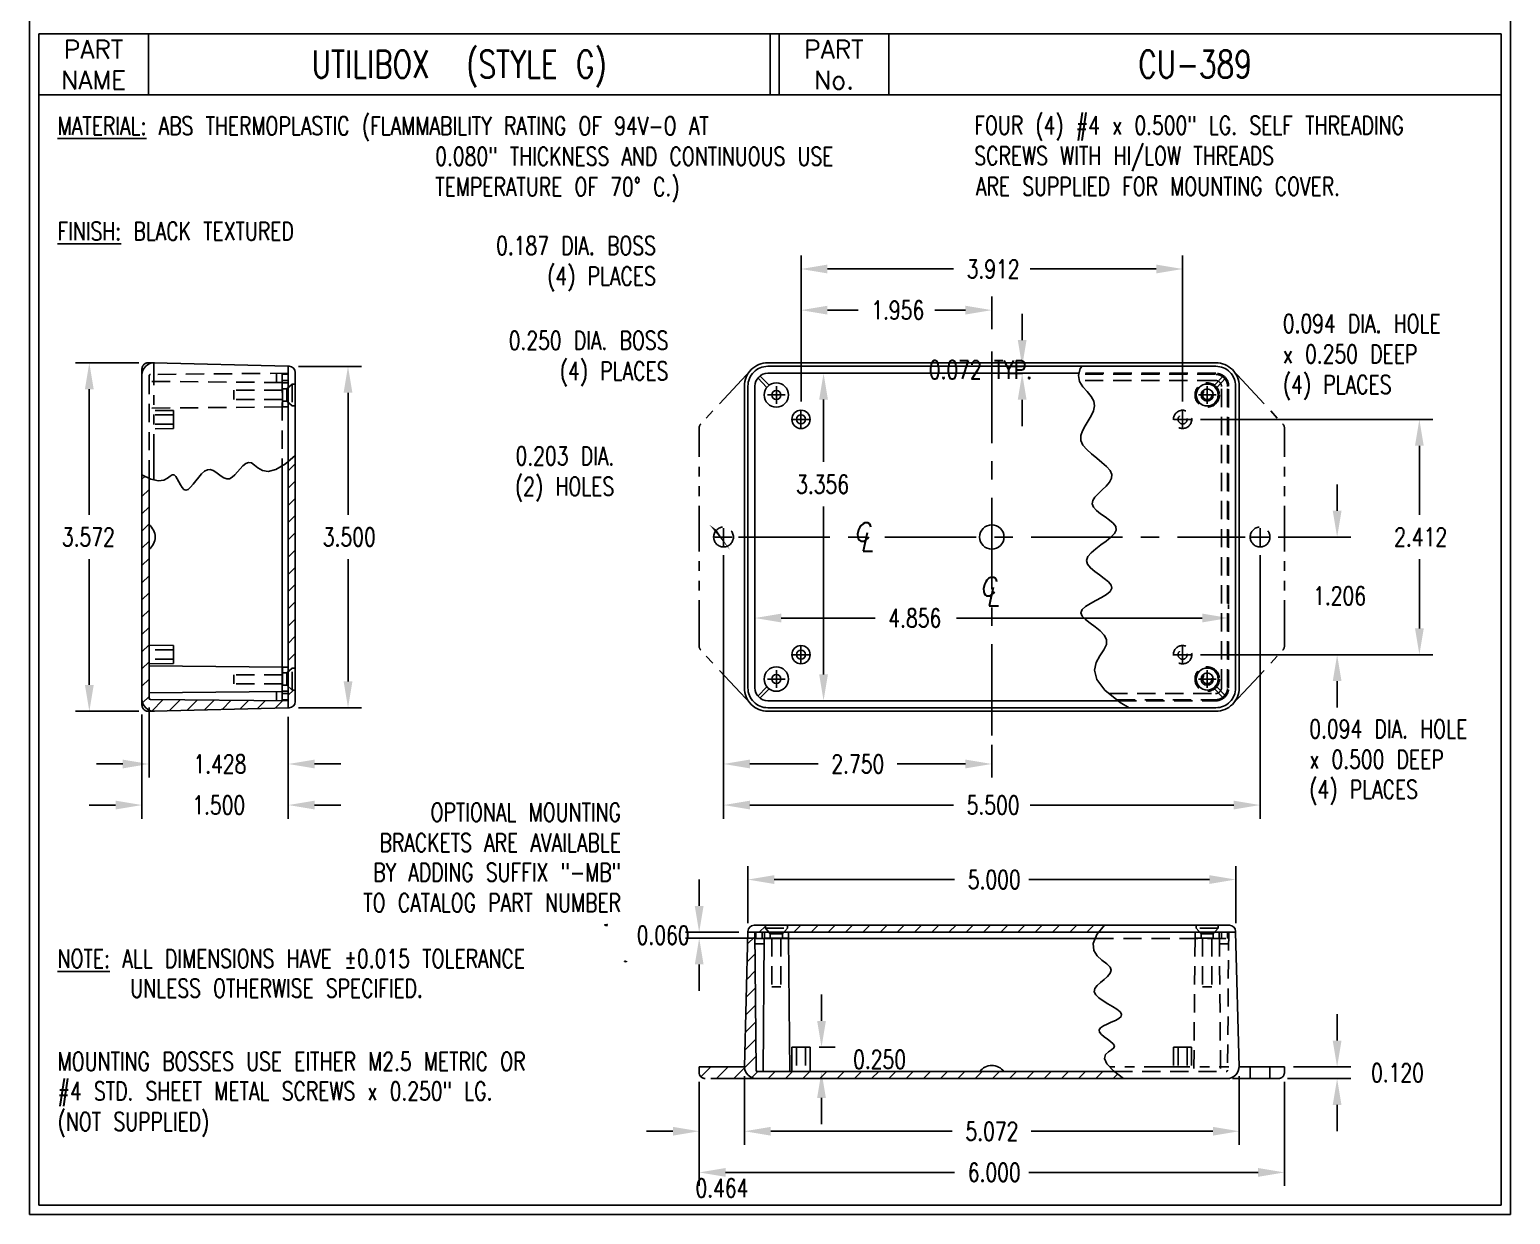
# Model space of a CAD drawing. Extents: x 0 to 15.2, y 0 to 23.2.
# Drawn here: x 0 to 15.18, y 0 to 12.14 of the extents above; entities that cross this region are included whole.
import ezdxf
from ezdxf.enums import TextEntityAlignment as Align

# ---------------------------------------------------------------- set-up
doc = ezdxf.new("R2010")
doc.units = 0
doc.header["$LTSCALE"] = 0.75
for name, pattern in [('CENTER', [2, 1.25, -0.25, 0.25, -0.25]), ('HIDDEN', [0.375, 0.25, -0.125]), ('PHANTOM2', [1.25, 0.625, -0.125, 0.125, -0.125, 0.125, -0.125])]:
    doc.linetypes.add(name, pattern=pattern)
doc.layers.get('0').update_dxf_attribs({"linetype": 'CONTINUOUS'})
doc.layers.get('DEFPOINTS').update_dxf_attribs({"linetype": 'CONTINUOUS'})
for name, color, linetype in [('BEND', 7, 'PHANTOM2'), ('CENTER', 7, 'CENTER'), ('DIM', 7, 'CONTINUOUS'), ('HIDDEN', 7, 'HIDDEN'), ('OBJECT', 7, 'CONTINUOUS'), ('TEXT', 7, 'CONTINUOUS'), ('TITLE', 7, 'CONTINUOUS')]:
    doc.layers.add(name, color=color, linetype=linetype)
doc.styles.add('ROMANS', font='romans', dxfattribs={"height": 0.125})
doc.styles.get("Standard").update_dxf_attribs({"font": 'TXT.shx', "width": 0.75})
doc.styles.add('TXT', font='TXT.shx', dxfattribs={"width": 0.75})
doc.dimstyles.get("Standard").update_dxf_attribs({"dimtxt": 2.5, "dimasz": 2.5, "dimexe": 1.25, "dimexo": 0.625, "dimtad": 1, "dimcen": 2.5, "dimazin": 3, "dimtfac": 1, "dimtmove": 0, "dimatfit": 3})

# ---------------------------------------------------------------- blocks, each defined once
blk = doc.blocks.new('*D65')
at = {"layer": 'DEFPOINTS', "color": 0}
for p in [(7.364, 2.892), (6.864, 2.832), (7.53, 2.832)]:
    blk.add_point(p, dxfattribs=at)
at = {"layer": 'DIM', "color": 0}
for p, q in [((6.864, 3.162), (6.864, 3.432)), ((7.269, 2.892), (6.724, 2.892)), ((7.436, 2.832), (6.724, 2.832)), ((6.864, 2.562), (6.864, 2.292))]:
    blk.add_line(p, q, dxfattribs=at)
for points in [[(6.819, 3.162), (6.909, 3.162), (6.864, 2.892)], [(6.819, 2.562), (6.909, 2.562), (6.864, 2.832)]]:
    blk.add_solid(points, dxfattribs=at)
at = {"layer": 'OBJECT', "color": 0, "width": 0.75}
blk.add_text('0.060', height=0.1875, dxfattribs=at).set_placement((6.223, 2.768))
blk = doc.blocks.new('*D66')
at = {"layer": 'DEFPOINTS', "color": 0}
for p in [(12.364, 3.432), (7.364, 2.892), (12.364, 2.892)]:
    blk.add_point(p, dxfattribs=at)
at = {"layer": 'DIM', "color": 0}
for p, q in [((7.364, 2.986), (7.364, 3.571)), ((12.364, 2.986), (12.364, 3.571)), ((7.634, 3.432), (9.483, 3.432)), ((12.094, 3.432), (10.245, 3.432))]:
    blk.add_line(p, q, dxfattribs=at)
for points in [[(7.634, 3.477), (7.634, 3.387), (7.364, 3.432)], [(12.094, 3.477), (12.094, 3.387), (12.364, 3.432)]]:
    blk.add_solid(points, dxfattribs=at)
at = {"layer": 'OBJECT', "color": 0, "width": 0.75}
blk.add_text('5.000', height=0.1875, dxfattribs=at).set_placement((9.618, 3.338))
blk = doc.blocks.new('*D67')
at = {"layer": 'DEFPOINTS', "color": 0}
for p in [(10.175, 8.693), (10.271, 8.693), (10.271, 8.621)]:
    blk.add_point(p, dxfattribs=at)
at = {"layer": 'DIM', "color": 0}
for p, q in [((10.175, 8.963), (10.175, 9.233)), ((10.177, 8.693), (10.035, 8.693)), ((10.177, 8.621), (10.035, 8.621)), ((10.175, 8.351), (10.175, 8.081))]:
    blk.add_line(p, q, dxfattribs=at)
for points in [[(10.13, 8.963), (10.22, 8.963), (10.175, 8.693)], [(10.13, 8.351), (10.22, 8.351), (10.175, 8.621)]]:
    blk.add_solid(points, dxfattribs=at)
at = {"layer": 'OBJECT', "color": 0, "width": 0.75}
blk.add_text('0.072 TYP.', height=0.1875, dxfattribs=at).set_placement((9.218, 8.564))
blk = doc.blocks.new('*D68')
at = {"layer": 'DEFPOINTS', "color": 0}
for p in [(2.661, 8.693), (2.661, 5.193), (3.264, 5.193)]:
    blk.add_point(p, dxfattribs=at)
at = {"layer": 'DIM', "color": 0}
for p, q in [((2.756, 8.693), (3.403, 8.693)), ((3.264, 8.423), (3.264, 7.172)), ((3.264, 5.463), (3.264, 6.715)), ((2.756, 5.193), (3.403, 5.193))]:
    blk.add_line(p, q, dxfattribs=at)
for points in [[(3.219, 8.423), (3.309, 8.423), (3.264, 8.693)], [(3.219, 5.463), (3.309, 5.463), (3.264, 5.193)]]:
    blk.add_solid(points, dxfattribs=at)
at = {"layer": 'OBJECT', "color": 0, "width": 0.75}
blk.add_text('3.500', height=0.1875, dxfattribs=at).set_placement((3.006, 6.85))
blk = doc.blocks.new('*D69')
at = {"layer": 'DEFPOINTS', "color": 0}
for p in [(1.224, 5.291), (2.652, 5.193), (2.652, 4.617)]:
    blk.add_point(p, dxfattribs=at)
at = {"layer": 'DIM', "color": 0}
for p, q in [((1.224, 5.196), (1.224, 4.478)), ((2.652, 5.099), (2.652, 4.478)), ((0.954, 4.617), (0.684, 4.617)), ((2.922, 4.617), (3.192, 4.617))]:
    blk.add_line(p, q, dxfattribs=at)
for points in [[(0.954, 4.662), (0.954, 4.572), (1.224, 4.617)], [(2.922, 4.662), (2.922, 4.572), (2.652, 4.617)]]:
    blk.add_solid(points, dxfattribs=at)
at = {"layer": 'OBJECT', "color": 0, "width": 0.75}
blk.add_text('1.428', height=0.1875, dxfattribs=at).set_placement((1.68, 4.523))
blk = doc.blocks.new('*D70')
at = {"layer": 'DEFPOINTS', "color": 0}
for p in [(1.15195, 5.219714), (2.65195, 5.193351), (2.65195, 4.195714)]:
    blk.add_point(p, dxfattribs=at)
at = {"layer": 'DIM', "color": 0}
for p, q in [((1.15195, 5.125214), (1.15195, 4.056214)), ((2.65195, 5.098851), (2.65195, 4.056214)), ((0.88195, 4.195714), (0.61195, 4.195714)), ((2.92195, 4.195714), (3.19195, 4.195714))]:
    blk.add_line(p, q, dxfattribs=at)
for points in [[(0.88195, 4.240714), (0.88195, 4.150714), (1.15195, 4.195714)], [(2.92195, 4.240714), (2.92195, 4.150714), (2.65195, 4.195714)]]:
    blk.add_solid(points, dxfattribs=at)
at = {"layer": 'OBJECT', "color": 0, "width": 0.75}
blk.add_text('1.500', height=0.1875, dxfattribs=at).set_placement((1.667575, 4.101964))
blk = doc.blocks.new('*D71')
at = {"layer": 'DEFPOINTS', "color": 0}
for p in [(7.328, 1.512), (12.4, 1.512), (7.328, 0.852)]:
    blk.add_point(p, dxfattribs=at)
at = {"layer": 'DIM', "color": 0}
for p, q in [((7.328, 1.417), (7.328, 0.712)), ((12.4, 1.417), (12.4, 0.712)), ((7.598, 0.852), (9.459, 0.852)), ((12.13, 0.852), (10.268, 0.852))]:
    blk.add_line(p, q, dxfattribs=at)
for points in [[(7.598, 0.897), (7.598, 0.807), (7.328, 0.852)], [(12.13, 0.897), (12.13, 0.807), (12.4, 0.852)]]:
    blk.add_solid(points, dxfattribs=at)
at = {"layer": 'OBJECT', "color": 0, "width": 0.75}
blk.add_text('5.072', height=0.1875, dxfattribs=at).set_placement((9.594, 0.758))
blk = doc.blocks.new('*D72')
at = {"layer": 'DEFPOINTS', "color": 0}
for p in [(1.214, 8.729), (0.612, 5.157), (1.214, 5.157)]:
    blk.add_point(p, dxfattribs=at)
at = {"layer": 'DIM', "color": 0}
for p, q in [((1.12, 8.729), (0.472, 8.729)), ((0.612, 8.459), (0.612, 7.172)), ((0.612, 5.427), (0.612, 6.715)), ((1.12, 5.157), (0.472, 5.157))]:
    blk.add_line(p, q, dxfattribs=at)
for points in [[(0.567, 8.459), (0.657, 8.459), (0.612, 8.729)], [(0.567, 5.427), (0.657, 5.427), (0.612, 5.157)]]:
    blk.add_solid(points, dxfattribs=at)
at = {"layer": 'OBJECT', "color": 0, "width": 0.75}
blk.add_text('3.572', height=0.1875, dxfattribs=at).set_placement((0.331, 6.85))
blk = doc.blocks.new('*D73')
at = {"layer": 'DEFPOINTS', "color": 0}
for p in [(12.704, 6.943), (11.91, 5.737), (13.404, 5.737)]:
    blk.add_point(p, dxfattribs=at)
at = {"layer": 'DIM', "color": 0}
for p, q in [((13.404, 7.213), (13.404, 7.483)), ((12.798, 6.943), (13.543, 6.943)), ((12.004, 5.737), (13.543, 5.737)), ((13.404, 5.467), (13.404, 5.197))]:
    blk.add_line(p, q, dxfattribs=at)
for points in [[(13.359, 7.213), (13.449, 7.213), (13.404, 6.943)], [(13.359, 5.467), (13.449, 5.467), (13.404, 5.737)]]:
    blk.add_solid(points, dxfattribs=at)
at = {"layer": 'OBJECT', "color": 0, "width": 0.75}
blk.add_text('1.206', height=0.1875, dxfattribs=at).set_placement((13.158, 6.247))
blk = doc.blocks.new('*D74')
at = {"layer": 'DEFPOINTS', "color": 0}
for p in [(11.91, 8.149), (14.247, 8.149), (11.91, 5.737)]:
    blk.add_point(p, dxfattribs=at)
at = {"layer": 'DIM', "color": 0}
for p, q in [((12.004, 8.149), (14.386, 8.149)), ((14.247, 7.879), (14.247, 7.172)), ((14.247, 6.007), (14.247, 6.715)), ((12.004, 5.737), (14.386, 5.737))]:
    blk.add_line(p, q, dxfattribs=at)
for points in [[(14.202, 7.879), (14.292, 7.879), (14.247, 8.149)], [(14.202, 6.007), (14.292, 6.007), (14.247, 5.737)]]:
    blk.add_solid(points, dxfattribs=at)
at = {"layer": 'OBJECT', "color": 0, "width": 0.75}
blk.add_text('2.412', height=0.1875, dxfattribs=at).set_placement((13.989, 6.85))
blk = doc.blocks.new('*D75')
at = {"layer": 'DEFPOINTS', "color": 0}
for p in [(7.908, 9.269), (9.864, 8.979), (7.908, 8.239)]:
    blk.add_point(p, dxfattribs=at)
at = {"layer": 'DIM', "color": 0}
for p, q in [((7.908, 8.334), (7.908, 9.409)), ((8.178, 9.269), (8.493, 9.269)), ((9.594, 9.269), (9.279, 9.269)), ((9.864, 9.074), (9.864, 9.409))]:
    blk.add_line(p, q, dxfattribs=at)
for points in [[(8.178, 9.314), (8.178, 9.224), (7.908, 9.269)], [(9.594, 9.314), (9.594, 9.224), (9.864, 9.269)]]:
    blk.add_solid(points, dxfattribs=at)
at = {"layer": 'OBJECT', "color": 0, "width": 0.75}
blk.add_text('1.956', height=0.1875, dxfattribs=at).set_placement((8.628, 9.176))
blk = doc.blocks.new('*D76')
at = {"layer": 'DEFPOINTS', "color": 0}
for p in [(7.908, 9.691), (7.908, 8.239), (11.82, 8.239)]:
    blk.add_point(p, dxfattribs=at)
at = {"layer": 'DIM', "color": 0}
for p, q in [((7.908, 8.334), (7.908, 9.83)), ((11.82, 8.334), (11.82, 9.83)), ((8.178, 9.691), (9.471, 9.691)), ((11.55, 9.691), (10.257, 9.691))]:
    blk.add_line(p, q, dxfattribs=at)
for points in [[(8.178, 9.736), (8.178, 9.646), (7.908, 9.691)], [(11.55, 9.736), (11.55, 9.646), (11.82, 9.691)]]:
    blk.add_solid(points, dxfattribs=at)
at = {"layer": 'OBJECT', "color": 0, "width": 0.75}
blk.add_text('3.912', height=0.1875, dxfattribs=at).set_placement((9.606, 9.597))
blk = doc.blocks.new('CTRLN')
at = {"layer": 'DIM', "style": 'ROMANS', "oblique": 12.5}
for s, p in [('C', (-0.333616, -0.112907)), ('L', (-0.159428, -0.38628))]:
    blk.add_text(s, height=0.5, dxfattribs=at).set_placement(p)
blk = doc.blocks.new('*D77')
at = {"layer": 'DEFPOINTS', "color": 0}
for p in [(8, 1.714), (8.118, 1.714), (8.118, 1.464)]:
    blk.add_point(p, dxfattribs=at)
at = {"layer": 'DIM', "color": 0}
for p, q in [((8.118, 1.984), (8.118, 2.254)), ((8.095, 1.714), (8.258, 1.714)), ((8.024, 1.464), (7.979, 1.464)), ((8.118, 1.194), (8.118, 0.924))]:
    blk.add_line(p, q, dxfattribs=at)
for points in [[(8.073, 1.984), (8.163, 1.984), (8.118, 1.714)], [(8.073, 1.194), (8.163, 1.194), (8.118, 1.464)]]:
    blk.add_solid(points, dxfattribs=at)
at = {"layer": 'OBJECT', "color": 0, "width": 0.75}
blk.add_text('0.250', height=0.1875, dxfattribs=at).set_placement((8.442, 1.495))
blk = doc.blocks.new('*D78')
at = {"layer": 'DEFPOINTS', "color": 0}
for p in [(12.801216, 1.391843), (12.863716, 1.511843), (13.403716, 1.511843)]:
    blk.add_point(p, dxfattribs=at)
at = {"layer": 'DIM', "color": 0}
for p, q in [((13.403716, 1.781843), (13.403716, 2.051843)), ((12.895716, 1.391843), (13.543216, 1.391843)), ((12.958216, 1.511843), (13.543216, 1.511843)), ((13.403716, 1.121843), (13.403716, 0.851843))]:
    blk.add_line(p, q, dxfattribs=at)
for points in [[(13.358716, 1.781843), (13.448716, 1.781843), (13.403716, 1.511843)], [(13.358716, 1.121843), (13.448716, 1.121843), (13.403716, 1.391843)]]:
    blk.add_solid(points, dxfattribs=at)
at = {"layer": 'OBJECT', "color": 0, "width": 0.75}
blk.add_text('0.120', height=0.1875, dxfattribs=at).set_placement((13.751341, 1.358093))
blk = doc.blocks.new('*D79')
at = {"layer": 'DEFPOINTS', "color": 0}
for p in [(6.864, 1.454), (12.864, 1.454), (6.864, 0.43)]:
    blk.add_point(p, dxfattribs=at)
at = {"layer": 'DIM', "color": 0}
for p, q in [((6.864, 1.36), (6.864, 0.291)), ((12.864, 1.36), (12.864, 0.291)), ((7.134, 0.43), (9.483, 0.43)), ((12.594, 0.43), (10.245, 0.43))]:
    blk.add_line(p, q, dxfattribs=at)
for points in [[(7.134, 0.475), (7.134, 0.385), (6.864, 0.43)], [(12.594, 0.475), (12.594, 0.385), (12.864, 0.43)]]:
    blk.add_solid(points, dxfattribs=at)
at = {"layer": 'OBJECT', "color": 0, "width": 0.75}
blk.add_text('6.000', height=0.1875, dxfattribs=at).set_placement((9.618, 0.337))
blk = doc.blocks.new('*D80')
at = {"layer": 'DEFPOINTS', "color": 0}
for p in [(6.864, 1.454), (7.328, 1.512), (6.864, 0.852)]:
    blk.add_point(p, dxfattribs=at)
at = {"layer": 'DIM', "color": 0}
for p, q in [((7.328, 1.417), (7.328, 0.712)), ((6.864, 1.36), (6.864, 0.712)), ((6.594, 0.852), (6.324, 0.852)), ((7.598, 0.852), (7.868, 0.852))]:
    blk.add_line(p, q, dxfattribs=at)
for points in [[(6.594, 0.897), (6.594, 0.807), (6.864, 0.852)], [(7.598, 0.897), (7.598, 0.807), (7.328, 0.852)]]:
    blk.add_solid(points, dxfattribs=at)
at = {"layer": 'OBJECT', "color": 0, "width": 0.75}
blk.add_text('0.464', height=0.1875, dxfattribs=at).set_placement((6.826, 0.176))
blk = doc.blocks.new('*D81')
at = {"layer": 'DEFPOINTS', "color": 0}
for p in [(7.114, 6.853), (12.614, 6.853), (12.614, 4.196)]:
    blk.add_point(p, dxfattribs=at)
at = {"layer": 'DIM', "color": 0}
for p, q in [((7.114, 6.759), (7.114, 4.056)), ((12.614, 6.759), (12.614, 4.056)), ((7.384, 4.196), (9.471, 4.196)), ((12.344, 4.196), (10.257, 4.196))]:
    blk.add_line(p, q, dxfattribs=at)
for points in [[(7.384, 4.241), (7.384, 4.151), (7.114, 4.196)], [(12.344, 4.241), (12.344, 4.151), (12.614, 4.196)]]:
    blk.add_solid(points, dxfattribs=at)
at = {"layer": 'OBJECT', "color": 0, "width": 0.75}
blk.add_text('5.500', height=0.1875, dxfattribs=at).set_placement((9.606, 4.102))
blk = doc.blocks.new('*D82')
at = {"layer": 'DEFPOINTS', "color": 0}
for p in [(7.114, 6.853), (9.864, 4.907), (9.864, 4.617)]:
    blk.add_point(p, dxfattribs=at)
at = {"layer": 'DIM', "color": 0}
for p, q in [((7.114, 6.759), (7.114, 4.478)), ((9.864, 4.813), (9.864, 4.478)), ((7.384, 4.617), (8.084, 4.617)), ((9.594, 4.617), (8.893, 4.617))]:
    blk.add_line(p, q, dxfattribs=at)
for points in [[(7.384, 4.662), (7.384, 4.572), (7.114, 4.617)], [(9.594, 4.662), (9.594, 4.572), (9.864, 4.617)]]:
    blk.add_solid(points, dxfattribs=at)
at = {"layer": 'OBJECT', "color": 0, "width": 0.75}
blk.add_text('2.750', height=0.1875, dxfattribs=at).set_placement((8.219, 4.523))
blk = doc.blocks.new('*X31')
at = {"color": 0}
for p, q in [((2.65195, 7.071367), (2.72395, 7.143367)), ((1.15195, 6.985581), (1.181687, 7.015318)), ((1.15195, 6.808804), (1.22395, 6.880804)), ((2.65195, 6.894591), (2.72395, 6.966591)), ((1.15195, 6.632027), (1.22395, 6.704027)), ((2.65195, 6.717814), (2.72395, 6.789814)), ((2.65195, 6.541037), (2.72395, 6.613037)), ((1.15195, 6.455251), (1.22395, 6.527251)), ((2.65195, 6.364261), (2.72395, 6.436261)), ((1.15195, 6.278474), (1.22395, 6.350474)), ((2.65195, 6.187484), (2.72395, 6.259484)), ((1.15195, 6.101697), (1.22395, 6.173697)), ((2.65195, 6.010707), (2.72395, 6.082707)), ((1.15195, 5.924921), (1.22395, 5.996921)), ((1.15195, 5.748144), (1.22395, 5.820144)), ((2.65195, 5.83393), (2.72395, 5.90593)), ((1.15195, 5.571367), (1.22395, 5.643367)), ((2.65195, 5.657154), (2.72395, 5.729154)), ((1.15195, 5.394591), (1.22395, 5.466591)), ((2.65195, 5.480377), (2.72395, 5.552377)), ((2.65195, 5.3036), (2.72395, 5.3756)), ((1.15195, 5.217814), (1.22395, 5.289814)), ((2.65195, 5.126824), (2.72395, 5.198824)), ((1.15195, 5.041037), (1.22395, 5.113037)), ((1.15195, 4.864261), (1.22395, 4.936261)), ((1.158126, 4.69366), (1.22395, 4.759484)), ((1.251357, 4.610114), (1.366886, 4.725643)), ((1.429435, 4.611416), (1.542133, 4.724114)), ((1.610966, 4.616169), (1.717381, 4.722584)), ((1.792496, 4.620923), (1.892628, 4.721055)), ((1.974026, 4.625677), (2.067875, 4.719526)), ((2.155556, 4.63043), (2.243123, 4.717996)), ((2.337087, 4.635184), (2.41837, 4.716467)), ((2.518617, 4.639937), (2.593617, 4.714938)), ((2.65195, 4.77327), (2.703608, 4.824929)), ((1.15195, 4.687484), (1.158126, 4.69366)), ((1.248535, 4.607292), (1.251357, 4.610114))]:
    blk.add_line(p, q, dxfattribs=at)
blk = doc.blocks.new('*X32')
at = {"color": 0}
for p, q in [((6.92023, 2.67759), (6.994765, 2.752124)), ((7.04011, 2.797469), (7.102369, 2.859729)), ((7.393663, 2.797469), (7.465663, 2.869469)), ((7.57044, 2.797469), (7.64244, 2.869469)), ((7.747216, 2.797469), (7.819216, 2.869469)), ((7.923993, 2.797469), (7.995993, 2.869469)), ((8.10077, 2.797469), (8.17277, 2.869469)), ((8.277546, 2.797469), (8.349546, 2.869469)), ((8.454323, 2.797469), (8.526323, 2.869469)), ((8.6311, 2.797469), (8.7031, 2.869469)), ((8.807876, 2.797469), (8.879876, 2.869469)), ((8.984653, 2.797469), (9.056653, 2.869469)), ((9.16143, 2.797469), (9.23343, 2.869469)), ((9.338207, 2.797469), (9.410207, 2.869469)), ((9.514983, 2.797469), (9.586983, 2.869469)), ((9.69176, 2.797469), (9.76376, 2.869469)), ((9.868537, 2.797469), (9.940537, 2.869469)), ((10.045313, 2.797469), (10.117313, 2.869469)), ((10.22209, 2.797469), (10.29409, 2.869469)), ((10.398867, 2.797469), (10.470867, 2.869469)), ((6.915477, 2.496059), (6.996295, 2.576877)), ((6.910723, 2.314529), (6.997824, 2.40163)), ((6.90597, 2.132999), (6.999353, 2.226382)), ((6.901216, 1.951469), (7.000883, 2.051135)), ((6.896463, 1.769938), (7.002412, 1.875888)), ((6.891709, 1.588408), (7.003941, 1.70064)), ((6.888229, 1.408152), (7.005471, 1.525393)), ((6.441988, 1.315464), (6.543993, 1.417469)), ((6.60077, 1.297469), (6.72077, 1.417469)), ((6.777546, 1.297469), (6.888229, 1.408152)), ((6.964054, 1.3072), (7.026323, 1.369469)), ((7.1311, 1.297469), (7.2031, 1.369469)), ((7.307876, 1.297469), (7.379876, 1.369469)), ((7.484653, 1.297469), (7.556653, 1.369469)), ((7.66143, 1.297469), (7.73343, 1.369469)), ((7.838207, 1.297469), (7.910207, 1.369469)), ((8.014983, 1.297469), (8.086983, 1.369469)), ((8.19176, 1.297469), (8.26376, 1.369469)), ((8.368537, 1.297469), (8.440537, 1.369469)), ((8.545313, 1.297469), (8.617313, 1.369469)), ((8.72209, 1.297469), (8.79409, 1.369469)), ((8.898867, 1.297469), (8.970867, 1.369469)), ((9.075643, 1.297469), (9.147643, 1.369469)), ((9.25242, 1.297469), (9.32442, 1.369469)), ((9.429197, 1.297469), (9.501197, 1.369469)), ((9.605974, 1.297469), (9.677974, 1.369469)), ((9.78275, 1.297469), (9.85475, 1.369469)), ((9.959527, 1.297469), (10.031527, 1.369469)), ((10.136304, 1.297469), (10.208304, 1.369469)), ((10.31308, 1.297469), (10.38508, 1.369469)), ((10.489857, 1.297469), (10.561857, 1.369469)), ((6.954323, 1.297469), (6.964054, 1.3072)), ((10.666634, 1.297469), (10.71247, 1.343305))]:
    blk.add_line(p, q, dxfattribs=at)
blk = doc.blocks.new('*D83')
at = {"layer": 'DEFPOINTS', "color": 0}
for p in [(7.566716, 8.62147), (7.566716, 5.265232), (8.139171, 5.265232)]:
    blk.add_point(p, dxfattribs=at)
at = {"layer": 'DIM', "color": 0}
for p, q in [((7.661216, 8.62147), (8.278671, 8.62147)), ((8.139171, 8.35147), (8.139171, 7.713013)), ((8.139171, 5.535232), (8.139171, 7.255513)), ((7.661216, 5.265232), (8.278671, 5.265232))]:
    blk.add_line(p, q, dxfattribs=at)
for points in [[(8.094171, 8.35147), (8.184171, 8.35147), (8.139171, 8.62147)], [(8.094171, 5.535232), (8.184171, 5.535232), (8.139171, 5.265232)]]:
    blk.add_solid(points, dxfattribs=at)
at = {"layer": 'OBJECT', "color": 0, "width": 0.75}
blk.add_text('3.356', height=0.1875, dxfattribs=at).set_placement((7.857921, 7.390513))
blk = doc.blocks.new('*D84')
at = {"layer": 'DEFPOINTS', "color": 0}
for p in [(7.435716, 6.113146), (7.435716, 6.113146), (12.291716, 6.113146)]:
    blk.add_point(p, dxfattribs=at)
at = {"layer": 'DIM', "color": 0}
for p, q in [((7.435716, 6.207646), (7.435716, 6.252646)), ((12.291716, 6.207646), (12.291716, 6.252646)), ((7.705716, 6.113146), (8.668315, 6.113146)), ((12.021716, 6.113146), (9.500815, 6.113146))]:
    blk.add_line(p, q, dxfattribs=at)
for points in [[(7.705716, 6.158146), (7.705716, 6.068146), (7.435716, 6.113146)], [(12.021716, 6.158146), (12.021716, 6.068146), (12.291716, 6.113146)]]:
    blk.add_solid(points, dxfattribs=at)
at = {"layer": 'OBJECT', "color": 0, "width": 0.75}
blk.add_text('4.856', height=0.1875, dxfattribs=at).set_placement((8.803315, 6.019396))

msp = doc.modelspace()

# ---------------------------------------------------------------- linework, layer by layer
at = {"layer": 'BEND'}
for p, q in [((1.27195, 8.729487), (1.21445, 8.729487)), ((1.27195, 7.529775), (1.27195, 8.729487)), ((7.391923, 8.653468), (6.880507, 8.102896)), ((12.33551, 8.653468), (12.846926, 8.102896)), ((6.863716, 5.82643), (6.863716, 8.060271)), ((12.863716, 5.82643), (12.863716, 8.060271)), ((7.391923, 5.233234), (6.880507, 5.783805)), ((12.33551, 5.233234), (12.846926, 5.783805)), ((1.27195, 5.157214), (1.21445, 5.157214)), ((6.863716, 1.511843), (6.863716, 1.454343)), ((7.32758, 1.511843), (6.863716, 1.511843)), ((7.452753, 1.391843), (6.926216, 1.391843)), ((12.863716, 1.511843), (11.072227, 1.511843)), ((12.801216, 1.391843), (12.274679, 1.391843)), ((12.863716, 1.511843), (12.863716, 1.454343))]:
    msp.add_line(p, q, dxfattribs=at)
for centre in [(7.113716, 6.943351), (12.613716, 6.943351)]:
    msp.add_circle(centre, 0.1015, dxfattribs=at)
for centre, start, end in [((1.21445, 8.666987), 90, 180), ((6.926216, 8.060271), 137, 180), ((12.801216, 8.060271), 0, 43), ((6.926216, 5.82643), 180, 223), ((12.801216, 5.82643), 317, 0), ((1.21445, 5.219714), 180, 270), ((6.926216, 1.454343), 180, 270), ((12.801216, 1.454343), 270, 0)]:
    msp.add_arc(centre, 0.0625, start, end, dxfattribs=at)
at = {"layer": 'CENTER'}
for p, q in [((9.863716, 4.907232), (9.863716, 8.97947)), ((7.565234, 8.399351), (7.745234, 8.399351)), ((7.655234, 8.489351), (7.655234, 8.309351)), ((11.982198, 8.399351), (12.162198, 8.399351)), ((12.072198, 8.309351), (12.072198, 8.489351)), ((7.907716, 8.059351), (7.907716, 8.239351)), ((11.819716, 8.059351), (11.819716, 8.239351)), ((7.817716, 8.149351), (7.997716, 8.149351)), ((11.729716, 8.149351), (11.909716, 8.149351)), ((7.113716, 6.853351), (7.113716, 7.033351)), ((12.613716, 6.853351), (12.613716, 7.033351)), ((7.023716, 6.943351), (7.203716, 6.943351)), ((7.266716, 6.943351), (12.460716, 6.943351)), ((12.523716, 6.943351), (12.703716, 6.943351)), ((7.907716, 5.647351), (7.907716, 5.827351)), ((11.819716, 5.647351), (11.819716, 5.827351)), ((7.817716, 5.737351), (7.997716, 5.737351)), ((11.729716, 5.737351), (11.909716, 5.737351)), ((7.565234, 5.487351), (7.745234, 5.487351)), ((7.655234, 5.397351), (7.655234, 5.577351)), ((11.982198, 5.487351), (12.162198, 5.487351)), ((12.072198, 5.397351), (12.072198, 5.577351))]:
    msp.add_line(p, q, dxfattribs=at)
at = {"layer": 'DIM'}
for points in [[(7.861385, 8.229427, 0, 0.10125, 0), (7.72167, 8.458659, 0, 0, 0), (6.824331, 9.930933, 0, 0, 0), (6.554331, 9.930933, 0, 0, 0)], [(11.853779, 8.166133, 0, 0.10125, 0), (11.993494, 8.395366, 0, 0, 0), (12.442164, 9.131503, 0, 0, 0), (12.712164, 9.131503, 0, 0, 0)], [(7.557409, 8.477166, 0, 0.10125, 0), (7.346772, 8.64608, 0, 0, 0), (6.953084, 8.958562, 0, 0, 0), (6.683084, 8.958562, 0, 0, 0)], [(7.043033, 7.016194, 0, 0.10125, 0), (6.855008, 7.209963, 0, 0, 0), (6.398045, 7.774637, 0, 0, 0), (6.128045, 7.774637, 0, 0, 0)], [(7.082851, 5.5394, 0, 0.10125, 0), (6.975184, 5.291796, 0, 0, 0), (6.466738, 4.122513, 0, 0, 0), (6.196738, 4.122513, 0, 0, 0)], [(12.108984, 5.458097, 0, 0.10125, 0), (12.319621, 5.289183, 0, 0, 0), (12.713309, 4.976701, 0, 0, 0), (12.983309, 4.976701, 0, 0, 0)]]:
    msp.add_lwpolyline(points, format="xyseb", dxfattribs=at)
at = {"layer": 'HIDDEN'}
for p, q in [((1.22395, 7.544998), (1.22395, 8.595019)), ((2.59195, 8.526833), (1.22395, 8.538771)), ((2.65195, 8.622351), (1.238819, 8.610019)), ((2.53195, 8.527356), (2.53195, 8.621304)), ((2.58895, 8.611351), (2.58895, 7.673146)), ((2.65195, 8.611351), (2.58895, 8.611351)), ((2.65195, 8.548351), (2.58895, 8.548351)), ((2.58895, 8.522351), (2.65195, 8.522351)), ((2.59195, 8.276833), (2.59195, 8.526833)), ((2.69295, 8.511851), (2.635431, 8.461851)), ((2.69295, 8.511851), (2.69295, 8.286851)), ((2.69295, 8.511851), (2.72395, 8.511851)), ((12.240674, 8.595419), (12.147348, 8.499238)), ((12.263101, 8.573657), (12.169776, 8.477476)), ((2.091823, 8.448833), (2.091823, 8.354833)), ((2.59195, 8.448833), (2.091823, 8.448833)), ((2.59195, 8.354833), (2.091823, 8.354833)), ((2.58895, 8.461851), (2.635431, 8.461851)), ((2.635431, 8.336851), (2.635431, 8.461851)), ((2.59195, 8.276833), (1.22395, 8.264894)), ((1.47395, 8.239851), (1.22395, 8.242033)), ((1.47395, 8.239851), (1.47395, 8.054851)), ((2.58895, 8.336851), (2.635431, 8.336851)), ((2.58895, 8.276351), (2.65195, 8.276351)), ((2.69295, 8.286851), (2.635431, 8.336851)), ((2.69295, 8.286851), (2.72395, 8.286851)), ((1.47395, 8.194351), (1.22395, 8.194351)), ((1.47395, 8.100351), (1.22395, 8.100351)), ((1.47395, 8.054851), (1.22395, 8.052669)), ((1.47395, 5.786351), (1.22395, 5.786351)), ((1.47395, 5.692351), (1.22395, 5.692351)), ((2.59195, 5.531869), (2.091823, 5.531869)), ((2.091823, 5.437869), (2.091823, 5.531869)), ((2.58895, 5.610351), (2.65195, 5.610351)), ((2.58895, 5.549851), (2.635431, 5.549851)), ((2.59195, 5.609869), (2.59195, 5.359869)), ((2.69295, 5.599851), (2.635431, 5.549851)), ((2.635431, 5.549851), (2.635431, 5.424851)), ((2.69295, 5.374851), (2.69295, 5.599851)), ((2.69295, 5.599851), (2.72395, 5.599851)), ((2.59195, 5.437869), (2.091823, 5.437869)), ((2.58895, 5.424851), (2.635431, 5.424851)), ((2.58895, 5.364351), (2.65195, 5.364351)), ((2.65195, 5.338351), (2.58895, 5.338351)), ((2.69295, 5.374851), (2.635431, 5.424851)), ((2.69295, 5.374851), (2.72395, 5.374851)), ((12.240674, 5.291283), (12.147348, 5.387464)), ((12.263101, 5.313045), (12.169776, 5.409225)), ((7.508716, 2.891843), (7.508716, 2.828843)), ((7.532216, 2.828843), (7.532216, 2.891843)), ((7.542716, 2.932843), (7.542716, 2.963843)), ((7.542716, 2.932843), (7.767716, 2.932843)), ((7.542716, 2.932843), (7.592716, 2.875324)), ((7.767716, 2.932843), (7.717716, 2.875324)), ((7.767716, 2.932843), (7.767716, 2.963843)), ((7.778216, 2.828843), (7.778216, 2.891843)), ((11.949216, 2.828843), (11.949216, 2.891843)), ((11.959716, 2.932843), (11.959716, 2.963843)), ((12.184716, 2.932843), (11.959716, 2.932843)), ((11.959716, 2.932843), (12.009716, 2.875324)), ((12.184716, 2.932843), (12.134716, 2.875324)), ((12.184716, 2.932843), (12.184716, 2.963843)), ((12.195216, 2.828843), (12.195216, 2.891843)), ((12.218716, 2.891843), (12.218716, 2.828843)), ((12.292716, 2.891843), (12.280384, 1.478712)), ((12.281716, 2.891843), (12.281716, 2.828843)), ((7.592716, 2.828843), (7.592716, 2.875324)), ((7.717716, 2.875324), (7.592716, 2.875324)), ((7.608234, 2.831843), (7.608234, 2.331715)), ((7.702234, 2.831843), (7.702234, 2.331715)), ((7.717716, 2.828843), (7.717716, 2.875324)), ((10.925104, 2.828843), (12.281716, 2.828843)), ((11.947198, 2.831843), (11.93526, 1.463843)), ((11.947198, 2.831843), (12.197198, 2.831843)), ((12.009716, 2.828843), (12.009716, 2.875324)), ((12.009716, 2.875324), (12.134716, 2.875324)), ((12.025198, 2.831843), (12.025198, 2.331715)), ((12.119198, 2.831843), (12.119198, 2.331715)), ((12.134716, 2.828843), (12.134716, 2.875324)), ((12.197198, 2.831843), (12.209136, 1.463843)), ((12.197722, 2.771843), (12.291669, 2.771843)), ((7.608234, 2.331715), (7.702234, 2.331715)), ((12.119198, 2.331715), (12.025198, 2.331715)), ((7.860716, 1.713843), (7.860716, 1.463843)), ((7.954716, 1.713843), (7.954716, 1.463843)), ((11.727216, 1.713843), (11.725106, 1.463843)), ((11.910216, 1.713843), (11.727216, 1.713843)), ((11.772716, 1.713843), (11.772716, 1.463843)), ((11.866716, 1.713843), (11.866716, 1.463843)), ((11.910216, 1.713843), (11.912326, 1.463843)), ((11.118715, 1.463843), (12.265385, 1.463843)), ((12.512216, 1.511843), (12.512216, 1.391843)), ((12.715216, 1.511843), (12.715216, 1.391843))]:
    msp.add_line(p, q, dxfattribs=at)
for points in [[(12.156716, 8.611351), (10.754502, 8.611351, 0.414214)], [(11.158106, 5.265232), (12.160716, 5.265232, 0.414214), (12.291716, 5.396232), (12.291716, 8.49047, 0.414214), (12.160716, 8.62147), (10.757402, 8.62147, 0.414214)], [(12.156716, 8.548351), (10.761948, 8.548351, 0.414214)], [(11.067233, 5.338351), (12.156716, 5.338351, 0.414214), (12.218716, 5.400351), (12.218716, 8.486351, 0.414214), (12.156716, 8.548351)], [(11.14553, 5.275351), (12.156716, 5.275351, 0.414214), (12.281716, 5.400351), (12.281716, 8.486351, 0.414214), (12.156716, 8.611351)]]:
    msp.add_lwpolyline(points, format="xyb", dxfattribs=at)
for centre, radius in [((12.072198, 8.399351), 0.125), ((12.072216, 8.399351), 0.123), ((12.072198, 8.399351), 0.047), ((11.819716, 8.149351), 0.0935), ((11.819716, 8.149351), 0.047), ((11.819716, 5.737351), 0.094), ((11.819716, 5.737351), 0.047), ((12.072198, 5.487351), 0.125), ((12.072216, 5.487351), 0.123), ((12.072198, 5.487351), 0.047)]:
    msp.add_circle(centre, radius, dxfattribs=at)
for centre, start, end in [((1.23895, 8.595019), 90.5, 180), ((12.265385, 1.478843), 270, 359.5)]:
    msp.add_arc(centre, 0.015, start, end, dxfattribs=at)
at = {"layer": 'OBJECT'}
for p, q in [((1.15195, 5.219714), (1.15195, 8.666987)), ((2.65195, 8.693351), (1.27195, 8.729487)), ((2.65195, 8.693351), (2.65195, 5.193351)), ((2.65195, 8.693351), (2.66145, 8.693351)), ((2.72395, 8.630851), (2.72395, 5.255851)), ((7.464331, 8.573657), (7.557656, 8.477476)), ((7.486758, 8.595419), (7.580084, 8.499238)), ((2.58895, 7.673146), (2.58895, 5.275351)), ((1.22395, 7.544998), (1.22395, 5.291682)), ((1.47395, 5.831851), (1.22395, 5.834033)), ((1.47395, 5.646851), (1.47395, 5.831851)), ((1.47395, 5.646851), (1.22395, 5.644669)), ((2.59195, 5.609869), (1.22395, 5.621807)), ((2.59195, 5.359869), (1.22395, 5.347931)), ((2.53195, 5.359345), (2.53195, 5.265398)), ((7.464331, 5.313045), (7.557656, 5.409225)), ((7.486758, 5.291283), (7.580084, 5.387464)), ((2.65195, 5.264351), (1.238819, 5.276683)), ((2.65195, 5.193351), (1.27195, 5.157214)), ((2.65195, 5.275351), (2.58895, 5.275351)), ((2.65195, 5.193351), (2.66145, 5.193351)), ((7.363716, 2.891843), (7.32758, 1.511843)), ((7.363716, 2.891843), (7.363716, 2.901343)), ((7.363716, 2.891843), (12.363716, 2.891843)), ((7.426216, 2.963843), (12.301216, 2.963843)), ((7.434716, 2.891843), (7.447048, 1.478712)), ((7.445716, 2.891843), (7.445716, 2.828843)), ((12.363716, 2.891843), (12.363716, 2.901343)), ((12.363716, 2.891843), (12.399853, 1.511843)), ((7.529711, 2.771843), (7.435763, 2.771843)), ((10.925104, 2.828843), (7.445716, 2.828843)), ((7.530234, 2.831843), (7.518296, 1.463843)), ((7.780234, 2.831843), (7.530234, 2.831843)), ((7.780234, 2.831843), (7.792173, 1.463843)), ((7.815216, 1.713843), (7.813106, 1.463843)), ((7.815216, 1.713843), (8.000216, 1.713843)), ((8.000216, 1.713843), (8.002326, 1.463843)), ((12.274679, 1.391843), (7.452753, 1.391843)), ((11.118715, 1.463843), (7.462048, 1.463843))]:
    msp.add_line(p, q, dxfattribs=at)
for points in [[(7.327716, 8.49047), (7.327716, 5.396232, 0.414214), (7.566716, 5.157232), (12.160716, 5.157232, 0.414214), (12.399716, 5.396232), (12.399716, 8.49047, 0.414214), (12.160716, 8.72947), (7.566716, 8.72947, 0.414214)], [(7.363716, 8.49047), (7.363716, 5.396232, 0.414214), (7.566716, 5.193232), (12.160716, 5.193232, 0.414214), (12.363716, 5.396232), (12.363716, 8.49047, 0.414214), (12.160716, 8.69347), (7.566716, 8.69347, 0.414214)]]:
    msp.add_lwpolyline(points, format="xyb", close=True, dxfattribs=at)
for points in [[(10.789987, 8.69347), (10.77131, 8.670014), (10.751405, 8.60054), (10.763769, 8.539338), (10.797098, 8.484431), (10.840089, 8.433841), (10.88144, 8.385592), (10.909847, 8.337707), (10.916862, 8.288606), (10.905468, 8.238295), (10.881502, 8.187179), (10.8508, 8.135662), (10.8192, 8.084148), (10.79254, 8.033041), (10.776657, 7.982744), (10.777389, 7.933662), (10.798643, 7.886106), (10.836611, 7.840011), (10.885557, 7.795222), (10.939742, 7.751582), (10.993429, 7.708934), (11.040881, 7.667122), (11.07636, 7.625989), (11.094129, 7.585378), (11.090368, 7.545175), (11.068926, 7.505434), (11.035572, 7.46625), (10.996073, 7.427719), (10.956197, 7.389936), (10.921711, 7.352997), (10.898384, 7.316998), (10.891982, 7.282034), (10.906314, 7.24813), (10.937356, 7.215029), (10.979121, 7.182401), (11.025627, 7.14992), (11.070887, 7.117255), (11.108918, 7.084079), (11.133736, 7.050063), (11.139355, 7.014878), (11.121861, 6.978299), (11.085619, 6.940502), (11.037065, 6.901769), (10.982634, 6.862378), (10.928761, 6.822611), (10.881882, 6.782747), (10.848432, 6.743065), (10.834846, 6.703847), (10.845373, 6.665327), (10.875515, 6.627567), (10.918588, 6.590584), (10.967908, 6.554392), (11.01679, 6.51901), (11.05855, 6.484455), (11.086504, 6.450741), (11.093968, 6.417887), (11.07653, 6.385868), (11.038867, 6.354489), (10.98793, 6.323519), (10.930669, 6.292721), (10.874034, 6.261863), (10.824976, 6.230709), (10.790444, 6.199026), (10.777389, 6.166579), (10.79034, 6.133115), (10.824144, 6.098302), (10.871229, 6.061791), (10.92402, 6.02323), (10.974944, 5.982268), (11.016426, 5.938555), (11.040895, 5.891741), (11.040776, 5.841474), (11.012765, 5.787067), (10.97064, 5.72648), (10.932447, 5.657337), (10.916234, 5.57726), (10.940047, 5.483874), (11.021934, 5.3748), (11.179941, 5.247663), (11.272949, 5.193232)], [(2.72395, 7.780633), (2.623829, 7.693541), (2.523271, 7.634742), (2.445495, 7.616215), (2.386071, 7.625883), (2.340568, 7.651668), (2.304553, 7.681495), (2.273596, 7.703286), (2.24399, 7.707704), (2.21493, 7.696362), (2.186336, 7.673615), (2.158127, 7.643815), (2.130224, 7.611315), (2.102547, 7.580468), (2.075015, 7.555628), (2.047548, 7.541148), (2.020069, 7.540036), (1.992517, 7.549929), (1.964833, 7.567117), (1.936958, 7.587891), (1.908834, 7.608544), (1.880403, 7.625366), (1.851606, 7.634648), (1.822385, 7.632683), (1.792752, 7.617044), (1.763001, 7.590432), (1.7335, 7.556833), (1.704613, 7.52023), (1.676707, 7.484609), (1.650148, 7.453953), (1.625302, 7.432247), (1.602534, 7.423476), (1.58206, 7.430227), (1.563497, 7.449499), (1.546311, 7.476893), (1.529967, 7.508012), (1.513933, 7.538457), (1.497675, 7.563831), (1.480659, 7.579735), (1.46235, 7.581771), (1.4415, 7.567987), (1.413994, 7.546216), (1.375001, 7.526735), (1.319692, 7.519824), (1.243236, 7.53576), (1.15195, 7.579484)], [(11.018033, 2.963843), (10.942036, 2.870538), (10.904548, 2.778223), (10.909927, 2.705706), (10.944005, 2.649055), (10.992613, 2.604336), (11.041583, 2.567617), (11.076747, 2.534964), (11.087362, 2.503097), (11.076382, 2.471348), (11.05019, 2.439701), (11.015165, 2.408142), (10.977689, 2.376654), (10.944141, 2.345224), (10.920902, 2.313835), (10.914353, 2.282473), (10.928855, 2.251164), (10.96069, 2.220109), (11.004121, 2.189551), (11.05341, 2.159731), (11.10282, 2.130892), (11.146612, 2.103277), (11.179051, 2.077128), (11.194398, 2.052688), (11.188773, 2.030088), (11.16572, 2.00901), (11.130641, 1.989028), (11.088939, 1.969712), (11.046014, 1.950634), (11.007269, 1.931367), (10.978105, 1.911481), (10.963924, 1.89055), (10.968327, 1.868286), (10.987711, 1.844977), (11.016673, 1.821051), (11.049809, 1.796937), (11.081715, 1.773065), (11.106987, 1.749862), (11.120223, 1.727759), (11.116018, 1.707183), (11.092156, 1.687779), (11.059169, 1.666051), (11.030776, 1.637716), (11.020698, 1.598492), (11.042652, 1.544099), (11.110359, 1.470254), (11.212557, 1.391843)]]:
    msp.add_lwpolyline(points, dxfattribs=at)
for points in [[(10.757402, 8.62147), (7.566716, 8.62147, 0.414214), (7.435716, 8.49047)], [(7.435716, 8.49047), (7.435716, 5.396232, 0.414214), (7.566716, 5.265232), (11.158106, 5.265232, 0.414214)]]:
    msp.add_lwpolyline(points, format="xyb", dxfattribs=at)
for centre, radius in [((7.655234, 8.399351), 0.125), ((12.072216, 8.399351), 0.1125), ((7.655234, 8.399351), 0.047), ((12.072216, 8.399351), 0.0625), ((7.907716, 8.149351), 0.094), ((7.907716, 8.149351), 0.047), ((9.863716, 6.943351), 0.125), ((7.907716, 5.737351), 0.094), ((7.907716, 5.737351), 0.047), ((7.655234, 5.487351), 0.125), ((7.655234, 5.487351), 0.047), ((12.072216, 5.487351), 0.1125), ((12.072216, 5.487351), 0.0625)]:
    msp.add_circle(centre, radius, dxfattribs=at)
for centre, radius, start, end in [((1.27695, 8.604314), 0.125, 88.5, 180), ((2.66145, 8.630851), 0.0625, 0, 90), ((1.1302, 6.943351), 0.15625, 306.869898, 53.130102), ((1.27695, 5.282388), 0.125, 180, 271.5), ((1.23895, 5.291682), 0.015, 180, 269.5), ((2.66145, 5.255851), 0.0625, 270, 0), ((7.426216, 2.901343), 0.0625, 90, 180), ((12.301216, 2.901343), 0.0625, 0, 90), ((7.452753, 1.516843), 0.125, 178.5, 270), ((9.863716, 1.370093), 0.15625, 36.869898, 143.130102), ((12.274679, 1.516843), 0.125, 270, 1.5), ((7.462048, 1.478843), 0.015, 180.5, 270)]:
    msp.add_arc(centre, radius, start, end, dxfattribs=at)
at = {"layer": 'TITLE'}
for p, q in [((0, 0), (0, 23.25)), ((15.18, 23.25), (15.18, 0)), ((0.093, 0.093), (0.093, 12.102477)), ((0.093, 12.102477), (15.087, 12.102477)), ((1.218, 11.475477), (1.218, 12.102477)), ((7.59, 12.102477), (7.59, 11.475477)), ((7.683, 12.102477), (7.683, 11.475477)), ((8.808, 12.102477), (8.808, 11.475477)), ((15.087, 12.102477), (15.087, 0.093)), ((0.093, 11.475477), (15.087, 11.475477)), ((15.18, 0), (0, 0)), ((15.087, 0.093), (0.093, 0.093))]:
    msp.add_line(p, q, dxfattribs=at)

# ---------------------------------------------------------------- block references
at = {"layer": 'BEND'}
for name, p in [('*X31', (0, 0.549922)), ('*X32', (0.440347, 0.094374))]:
    msp.add_blockref(name, p, dxfattribs=at)
at = {"layer": 'CENTER', "xscale": 0.375, "yscale": 0.375, "zscale": 0.375}
for p in [(8.573311, 6.943351), (9.863716, 6.384224)]:
    msp.add_blockref('CTRLN', p, dxfattribs=at)

# ---------------------------------------------------------------- texts
at = {"layer": 'DIM', "style": 'TXT', "width": 0.75}
for s, p in [('0.187 DIA. BOSS', (6.419331, 9.930933)), ('(4) PLACES', (6.419331, 9.618433)), ('0.203 DIA.', (5.993045, 7.774637)), ('(2) HOLES', (5.993045, 7.462137))]:
    msp.add_text(s, height=0.1875, dxfattribs=at).set_placement(p, align=Align.MIDDLE_RIGHT)
for s, p in [('0.094 DIA. HOLE', (12.847164, 9.131503)), ('x 0.250 DEEP', (12.847164, 8.819003)), ('(4) PLACES', (12.847164, 8.506503))]:
    msp.add_text(s, height=0.1875, dxfattribs=at).set_placement(p, align=Align.MIDDLE_LEFT)
at = {"layer": 'DIM', "width": 0.75}
for s, p in [('0.250 DIA. BOSS', (6.548084, 8.958562)), ('(4) PLACES', (6.548084, 8.646062)), ('OPTIONAL MOUNTING', (6.061738, 4.122513)), ('BRACKETS ARE AVAILABLE', (6.061738, 3.810013)), ('BY ADDING SUFFIX "-MB"', (6.061738, 3.506451)), ('TO CATALOG PART NUMBER', (6.061738, 3.193951))]:
    msp.add_text(s, height=0.1875, dxfattribs=at).set_placement(p, align=Align.MIDDLE_RIGHT)
for s, p in [('0.094 DIA. HOLE', (13.118309, 4.976701)), ('x 0.500 DEEP', (13.118309, 4.664201)), ('(4) PLACES', (13.118309, 4.355959))]:
    msp.add_text(s, height=0.1875, dxfattribs=at).set_placement(p, align=Align.MIDDLE_LEFT)
at = {"layer": 'DIM'}
for s, p in [('%%@', (5.893466, 2.961106)), ('%%!', (6.095883, 2.587127))]:
    msp.add_text(s, height=0.01, dxfattribs=at).set_placement(p)
at = {"layer": 'TEXT'}
for s, p in [('PART', (0.6555, 11.848096)), ('PART', (8.2455, 11.848096)), ('NAME', (0.6555, 11.535596)), ('No.', (8.2455, 11.535596))]:
    msp.add_text(s, height=0.1875, dxfattribs=at).set_placement(p, align=Align.CENTER)
at = {"layer": 'TEXT', "width": 0.75}
for s, p in [('UTILIBOX  (STYLE G)', (4.404, 11.649477)), ('CU-389', (11.9475, 11.649477))]:
    msp.add_text(s, height=0.2805, dxfattribs=at).set_placement(p, align=Align.CENTER)
for s, p in [('%%UMATERIAL:%%U ABS THERMOPLASTIC (FLAMMABILITY RATING OF 94V-O AT', (0.286956, 11.064751)), ('FOUR (4) #4 x 0.500" LG. SELF THREADING', (9.684688, 11.070336)), ('0.080" THICKNESS AND CONTINUOUS USE', (4.158392, 10.752251)), ('SCREWS WITH HI/LOW THREADS', (9.684688, 10.757836)), ('TEMPERATURE OF 70%%D C.)', (4.158392, 10.439751)), ('ARE SUPPLIED FOR MOUNTING COVER.', (9.701266, 10.44419)), ('%%UFINISH:%%U BLACK TEXTURED', (0.286956, 9.985113)), ('%%UNOTE:%%U ALL DIMENSIONS HAVE %%P0.015 TOLERANCE', (0.286956, 2.528344)), ('UNLESS OTHERWISE SPECIFIED.', (1.031991, 2.224782)), ('MOUNTING BOSSES USE EITHER M2.5 METRIC OR', (0.286956, 1.473714)), ('#4 STD. SHEET METAL SCREWS x 0.250" LG.', (0.286956, 1.170152)), ('(NOT SUPPLIED)', (0.286956, 0.857652))]:
    msp.add_text(s, height=0.1875, dxfattribs=at).set_placement(p)

# ---------------------------------------------------------------- dimensions: what is measured, and where the dimension line sits
at = {"layer": 'DIM'}
for base, p1, p2, picture, middle in [((7.907716, 9.690987), (11.819716, 8.239351), (7.907716, 8.239351), '*D76', (9.863716, 9.690987)), ((7.907716, 9.269487), (9.863716, 8.97947), (7.907716, 8.239351), '*D75', (8.885716, 9.269487)), ((12.613716, 4.195714), (7.113716, 6.853351), (12.613716, 6.853351), '*D81', (9.863716, 4.195714)), ((9.863716, 4.617214), (7.113716, 6.853351), (9.863716, 4.907232), '*D82', (8.488716, 4.617214)), ((2.65195, 4.195714), (1.15195, 5.219714), (2.65195, 5.193351), '*D70', (1.90195, 4.195714)), ((2.65195, 4.617214), (1.22395, 5.290592), (2.65195, 5.193351), '*D69', (1.93795, 4.617214)), ((12.363716, 3.431843), (7.363716, 2.891843), (12.363716, 2.891843), '*D66', (9.863716, 3.431843)), ((6.863716, 0.851843), (7.32758, 1.511843), (6.863716, 1.454343), '*D80', (7.095648, 0.269843)), ((6.863716, 0.430343), (12.863716, 1.454343), (6.863716, 1.454343), '*D79', (9.863716, 0.430343)), ((7.32758, 0.851843), (12.399853, 1.511843), (7.32758, 1.511843), '*D71', (9.863717, 0.851843))]:
    dim = msp.add_linear_dim(base=base, p1=p1, p2=p2, dimstyle='Standard', dxfattribs=at)
    dim.commit()
    dim.dimension.update_dxf_attribs({"geometry": picture, "text_midpoint": middle})
dim = msp.add_linear_dim(base=(10.17496, 8.69347), p1=(10.27121, 8.621351), p2=(10.27121, 8.69347), angle=90, text='<> TYP.', dimstyle='Standard', dxfattribs=at)
dim.commit()
dim.dimension.update_dxf_attribs({"geometry": '*D67', "text_midpoint": (9.78046, 8.657411)})
for base, p1, p2, angle, picture, middle in [((0.61195, 5.157214), (1.21445, 8.729487), (1.21445, 5.157214), 90, '*D72', (0.61195, 6.94335)), ((3.26395, 5.193351), (2.66145, 8.693351), (2.66145, 5.193351), 270, '*D68', (3.26395, 6.943351)), ((14.246716, 8.149351), (11.909716, 5.737351), (11.909716, 8.149351), 90, '*D74', (14.246716, 6.943351)), ((13.403716, 5.737351), (12.703716, 6.943351), (11.909716, 5.737351), 90, '*D73', (13.403716, 6.340351)), ((6.863716, 2.831843), (7.363716, 2.891843), (7.530234, 2.831843), 90, '*D65', (6.469216, 2.861843)), ((8.118093, 1.713843), (8.118093, 1.463843), (8.000216, 1.713843), 90, '*D77', (8.700093, 1.588843)), ((13.403716, 1.511843), (12.801216, 1.391843), (12.863716, 1.511843), 90, '*D78', (13.985716, 1.451843))]:
    dim = msp.add_linear_dim(base=base, p1=p1, p2=p2, angle=angle, dimstyle='Standard', dxfattribs=at)
    dim.commit()
    dim.dimension.update_dxf_attribs({"geometry": picture, "text_midpoint": middle})
dim = msp.add_linear_dim(base=(8.139171, 5.265232), p1=(7.566716, 8.62147), p2=(7.566716, 5.265232), angle=90, dimstyle='Standard', dxfattribs=at)
dim.commit()
dim.dimension.update_dxf_attribs({"geometry": '*D83', "text_midpoint": (8.139171, 7.484263), "dimtype": 128})
dim = msp.add_linear_dim(base=(7.435716, 6.113146), p1=(12.291716, 6.113146), p2=(7.435716, 6.113146), dimstyle='Standard', dxfattribs=at)
dim.commit()
dim.dimension.update_dxf_attribs({"geometry": '*D84', "text_midpoint": (9.084565, 6.113146), "dimtype": 128})

doc.saveas('drawing.dxf')
